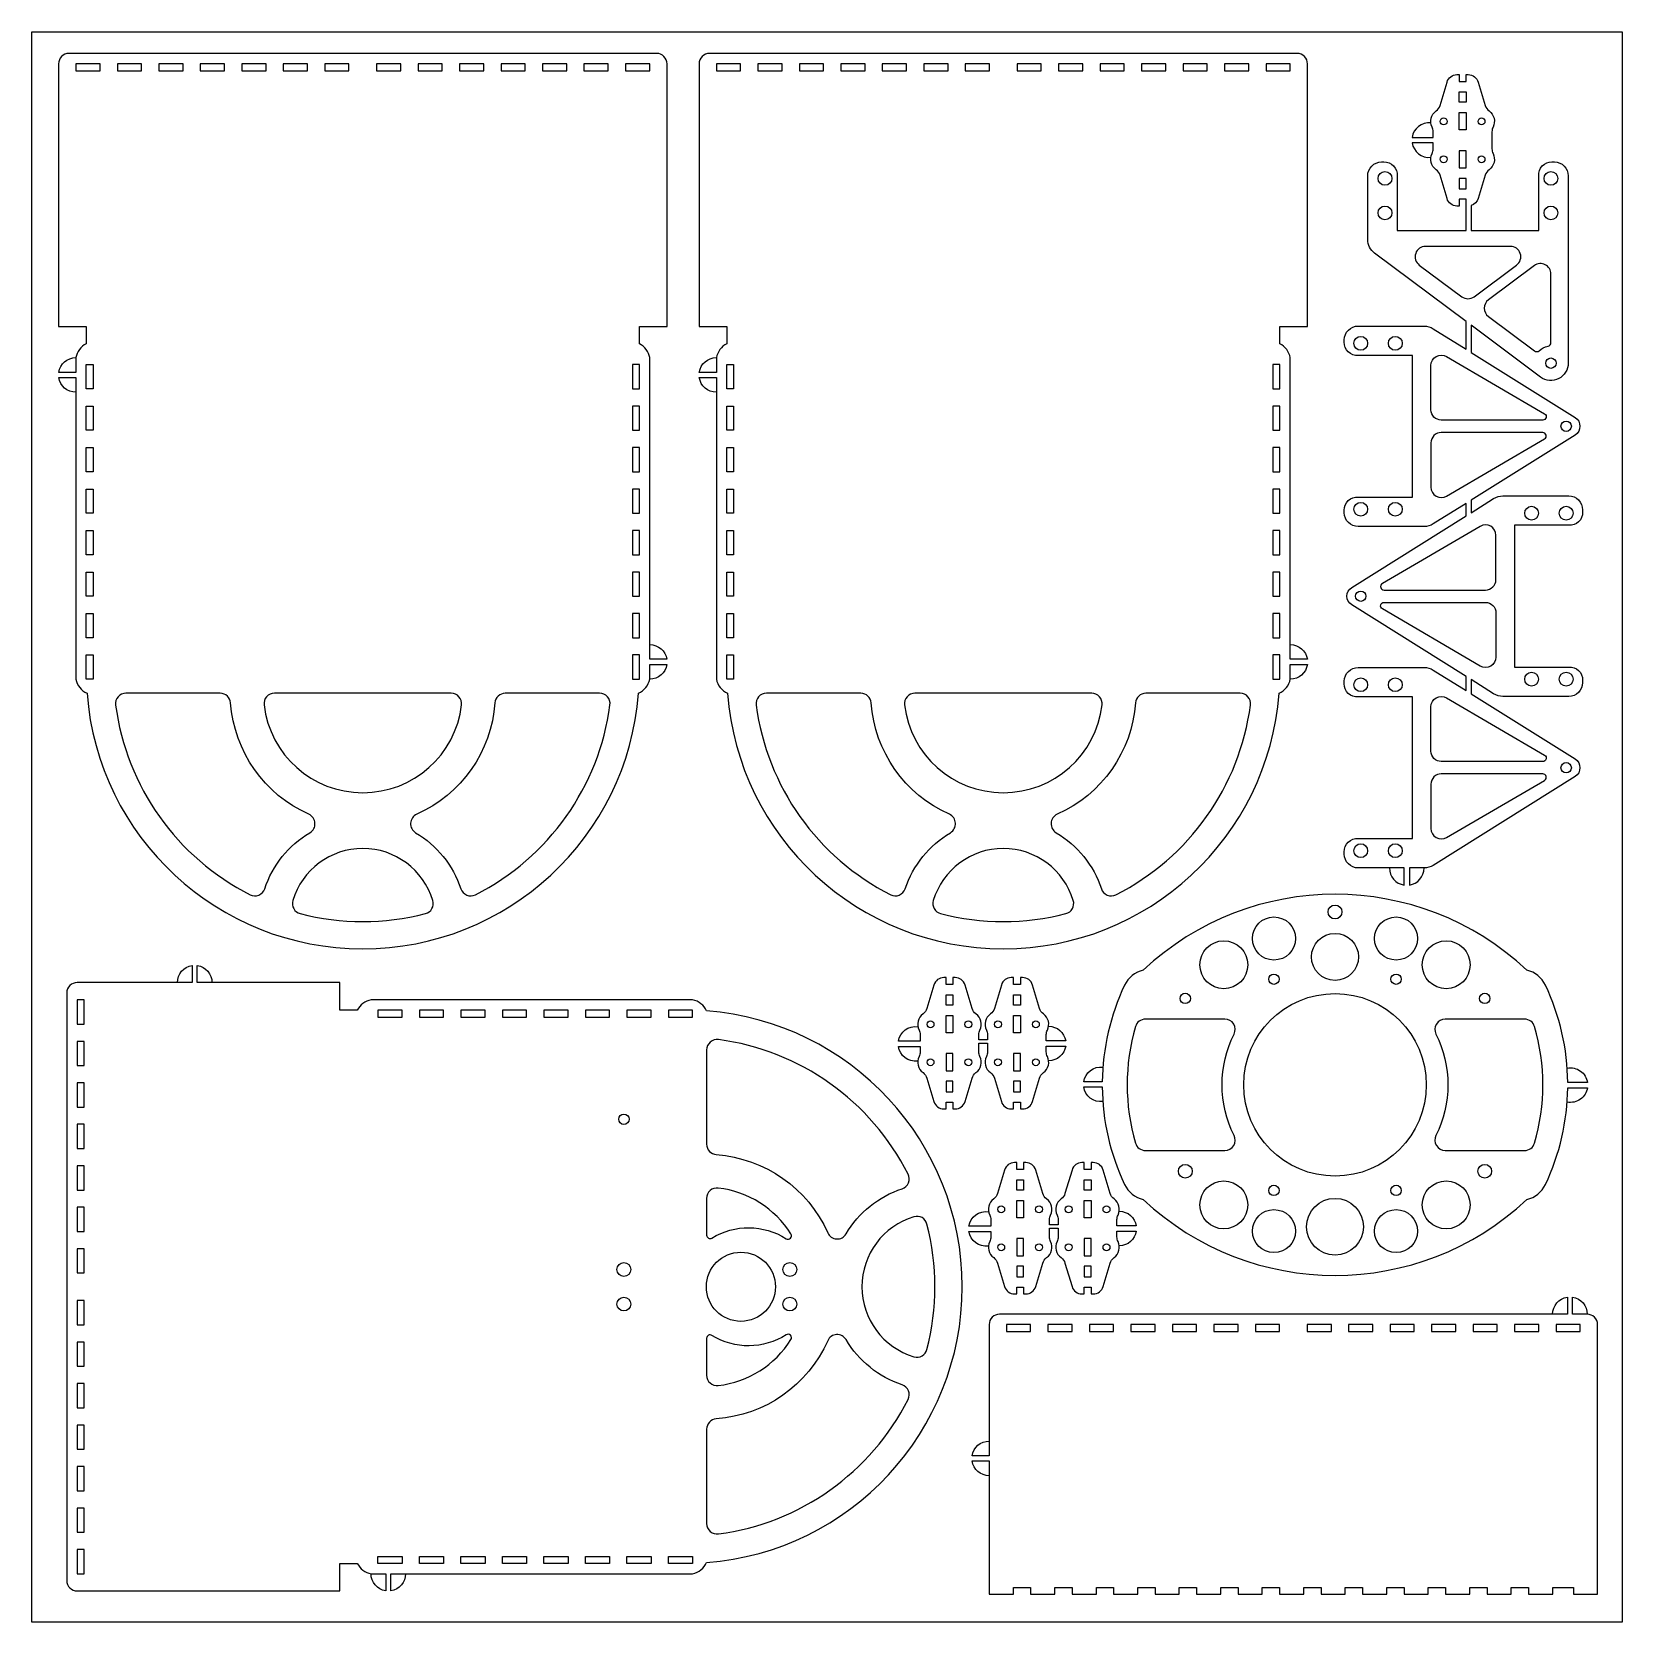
# Model space of a CAD drawing. Header units: millimetres. Extents: x 444 to 3060, y 398 to 1377.
# Drawn here: x 2600.2 to 3060.2, y 916.6 to 1376.6 of the extents above; entities that cross this region are included whole.
import ezdxf

# ---------------------------------------------------------------- set-up
doc = ezdxf.new("R2010")
doc.units = ezdxf.units.MM
for name, color, linetype in [('base_line', 7, 'Continuous'), ('region', 8, 'Continuous'), ('tooth_original', 40, 'Continuous')]:
    doc.layers.add(name, color=color, linetype=linetype)

msp = doc.modelspace()

# ---------------------------------------------------------------- linework, layer by layer
for points in [[(2778.97, 1199.39, -0.37077), (2783.91, 1195.14), (2778.97, 1195.14), (2778.97, 1282.39, 0.230605), (2775.97, 1286.39), (2775.97, 1291.39), (2783.96, 1291.39), (2783.96, 1365.39), (2783.96, 1367.39, 0.414214), (2780.96, 1370.39), (2610.98, 1370.39, 0.414214), (2607.98, 1367.39), (2607.98, 1365.39), (2607.98, 1291.39), (2615.97, 1291.39), (2615.97, 1286.39, 0.230605), (2612.97, 1282.39), (2612.97, 1278.14), (2608.02, 1278.14, -0.37077), (2612.97, 1282.39)], [(2964.23, 1199.39, -0.37077), (2969.18, 1195.14), (2964.23, 1195.14), (2964.23, 1282.39, 0.230605), (2961.23, 1286.39), (2961.23, 1291.39), (2969.22, 1291.39), (2969.22, 1365.39), (2969.22, 1367.39, 0.414214), (2966.22, 1370.39), (2796.24, 1370.39, 0.414214), (2793.24, 1367.39), (2793.24, 1365.39), (2793.24, 1291.39), (2801.23, 1291.39), (2801.23, 1286.39, 0.230605), (2798.23, 1282.39), (2798.23, 1278.14), (2793.29, 1278.14, -0.37077), (2798.23, 1282.39)], [(3004.91, 1350.28, 0.399452), (2999.47, 1346.05), (3005.58, 1346.05), (3005.58, 1347.75, 0.115598), (3005.27, 1349.08, -0.366953), (3006.42, 1353.75, 0.165468), (3007.54, 1355.32), (3009.57, 1362.1, -0.332655), (3012.45, 1364.25), (3013.07, 1364.25), (3013.07, 1362.25), (3015.07, 1362.25), (3015.07, 1364.25), (3015.7, 1364.25, -0.332655), (3018.58, 1362.1), (3020.61, 1355.32, 0.165468), (3021.73, 1353.75, -0.366953), (3022.88, 1349.08, 0.115598), (3022.57, 1347.75), (3022.57, 1345.25), (3022.57, 1342.75, 0.115598), (3022.88, 1341.42, -0.366953), (3021.73, 1336.76, 0.165468), (3020.61, 1335.18), (3018.58, 1328.41, -0.25735), (3016.52, 1326.37), (3016.52, 1319.17), (3036.13, 1319.17), (3036.13, 1334.99, -0.450911), (3039.93, 1338.99), (3040.63, 1338.99, -0.414214), (3044.63, 1334.99), (3044.63, 1280.79, -0.617075), (3036.64, 1276.78), (3016.52, 1291.78), (3016.52, 1283.92), (3046.62, 1265.07, -0.553759), (3046.62, 1259.99), (3016.52, 1241.14), (3016.52, 1237.54), (3023.06, 1241.63, -0.140755), (3025.72, 1242.39), (3044.78, 1242.39, -0.414214), (3048.78, 1238.39), (3048.78, 1237.69, -0.450911), (3044.78, 1233.89), (3029.08, 1233.89), (3029.08, 1192.89), (3044.78, 1192.89, -0.450911), (3048.78, 1189.09), (3048.78, 1188.39, -0.414214), (3044.78, 1184.39), (3025.72, 1184.39, -0.140755), (3023.06, 1185.16), (3016.52, 1189.25), (3016.52, 1185.17), (3046.62, 1166.33, -0.553759), (3046.62, 1161.24), (3005.58, 1135.54, -0.140755), (3002.92, 1134.78), (2998.67, 1134.78), (2998.67, 1129.84, 0.37077), (3002.92, 1134.78)], [(2992.92, 1134.78, 0.37077), (2997.17, 1129.84), (2997.17, 1134.78), (2983.86, 1134.78, -0.414214), (2979.86, 1138.78), (2979.86, 1139.48, -0.450911), (2983.86, 1143.28), (2999.56, 1143.28), (2999.56, 1184.28), (2983.86, 1184.28, -0.450911), (2979.86, 1188.08), (2979.86, 1188.78, -0.414214), (2983.86, 1192.78), (3002.92, 1192.78, -0.140755), (3005.58, 1192.02), (3015.07, 1186.08), (3015.07, 1190.16), (2982.02, 1210.85, -0.553759), (2982.02, 1215.94), (3015.07, 1236.63), (3015.07, 1240.24), (3005.58, 1234.29, -0.140755), (3002.92, 1233.53), (2983.86, 1233.53, -0.414214), (2979.86, 1237.53), (2979.86, 1238.23, -0.450911), (2983.86, 1242.03), (2999.56, 1242.03), (2999.56, 1283.03), (2983.86, 1283.03, -0.450911), (2979.86, 1286.83), (2979.86, 1287.53, -0.414214), (2983.86, 1291.53), (3002.92, 1291.53, -0.140755), (3005.58, 1290.77), (3015.07, 1284.82), (3015.07, 1292.86), (2988.64, 1312.57, -0.236801), (2986.63, 1316.58), (2986.63, 1334.99, -0.414214), (2990.63, 1338.99), (2991.33, 1338.99, -0.450911), (2995.13, 1334.99), (2995.13, 1319.17), (3015.07, 1319.17), (3015.07, 1326.25), (3015.07, 1328.25), (3013.07, 1328.25), (3013.07, 1326.25), (3012.45, 1326.25, -0.332655), (3009.57, 1328.41), (3007.54, 1335.18, 0.165468), (3006.42, 1336.76, -0.366953), (3005.27, 1341.42, 0.115598), (3005.58, 1342.75), (3005.58, 1344.55), (2999.47, 1344.55, 0.400299), (3004.92, 1340.33)], [(2612.97, 1272.39, -0.37077), (2608.02, 1276.64), (2612.97, 1276.64), (2612.97, 1189.39, 0.244474), (2616.2, 1185.31, 0.92666), (2775.73, 1185.31, 0.244474), (2778.97, 1189.39), (2778.97, 1193.64), (2783.91, 1193.64, -0.37077), (2778.97, 1189.39)], [(2798.23, 1272.39, -0.37077), (2793.29, 1276.64), (2798.23, 1276.64), (2798.23, 1189.39, 0.244474), (2801.46, 1185.31, 0.92666), (2961, 1185.31, 0.244474), (2964.23, 1189.39), (2964.23, 1193.64), (2969.18, 1193.64, -0.37077), (2964.23, 1189.39)], [(3044.33, 1076.88, -0.424841), (3050.21, 1072.72), (3044.5, 1072.72, 0.1085), (3038.04, 1100.86, 0.227417), (3032.66, 1105.22, 0.395743), (2921.69, 1105.22, 0.227417), (2916.31, 1100.86, 0.107661), (2909.85, 1072.94), (2904.49, 1072.94, -0.40079), (2910.04, 1077.19)], [(2642.35, 1101.64, -0.37077), (2646.6, 1106.59), (2646.6, 1101.64), (2615.35, 1101.64), (2613.35, 1101.64, 0.414214), (2610.35, 1098.64), (2610.35, 928.66, 0.414214), (2613.35, 925.66), (2615.35, 925.66), (2689.35, 925.66), (2689.35, 933.65), (2694.35, 933.65, 0.230605), (2698.35, 930.65), (2702.6, 930.65), (2702.6, 925.71, -0.37077), (2698.35, 930.65)], [(2708.35, 930.65, -0.37077), (2704.1, 925.71), (2704.1, 930.65), (2791.35, 930.65, 0.244474), (2795.43, 933.89, 0.92666), (2795.43, 1093.42, 0.244474), (2791.35, 1096.65), (2698.35, 1096.65, 0.230605), (2694.35, 1093.65), (2689.35, 1093.65), (2689.35, 1101.64), (2648.1, 1101.64), (2648.1, 1106.59, -0.37077), (2652.35, 1101.64)], [(2894.32, 1089.01, -0.369695), (2899.27, 1084.76), (2893.67, 1084.76), (2893.67, 1086.58, -0.115598), (2893.98, 1087.91, 0.366953), (2892.82, 1092.58, -0.165468), (2891.7, 1094.15), (2889.68, 1100.93, 0.332655), (2886.8, 1103.08), (2886.17, 1103.08), (2886.17, 1101.08), (2884.17, 1101.08), (2884.17, 1103.08), (2883.54, 1103.08, 0.332655), (2880.67, 1100.93), (2878.64, 1094.15, -0.165468), (2877.52, 1092.58, 0.366953), (2876.36, 1087.91, -0.115598), (2876.68, 1086.58), (2876.68, 1085.08), (2874.16, 1085.08), (2874.16, 1086.58, -0.115598), (2874.47, 1087.91, 0.366953), (2873.32, 1092.58, -0.165468), (2872.2, 1094.15), (2870.17, 1100.93, 0.332655), (2867.29, 1103.08), (2866.66, 1103.08), (2866.66, 1101.08), (2864.66, 1101.08), (2864.66, 1103.08), (2864.04, 1103.08, 0.332655), (2861.16, 1100.93), (2859.13, 1094.15, -0.165468), (2858.01, 1092.58, 0.366953), (2856.86, 1087.91, -0.115598), (2857.17, 1086.58), (2857.17, 1084.66), (2850.87, 1084.66, -0.412968), (2856.54, 1088.86)], [(2856.48, 1078.91, -0.403521), (2850.87, 1083.16), (2857.17, 1083.16), (2857.17, 1081.58, -0.115598), (2856.86, 1080.25, 0.366953), (2858.01, 1075.59, -0.165468), (2859.13, 1074.01), (2861.16, 1067.23, 0.332655), (2864.04, 1065.08), (2864.66, 1065.08), (2864.66, 1067.08), (2866.66, 1067.08), (2866.66, 1065.08), (2867.29, 1065.08, 0.332655), (2870.17, 1067.23), (2872.2, 1074.01, -0.165468), (2873.32, 1075.59, 0.366953), (2874.47, 1080.25, -0.115598), (2874.16, 1081.58), (2874.16, 1084.08), (2876.68, 1084.08), (2876.68, 1081.58, -0.115598), (2876.36, 1080.25, 0.366953), (2877.52, 1075.59, -0.165468), (2878.64, 1074.01), (2880.67, 1067.23, 0.332655), (2883.54, 1065.08), (2884.17, 1065.08), (2884.17, 1067.08), (2886.17, 1067.08), (2886.17, 1065.08), (2886.8, 1065.08, 0.332655), (2889.68, 1067.23), (2891.7, 1074.01, -0.165468), (2892.82, 1075.59, 0.366953), (2893.98, 1080.25, -0.115598), (2893.67, 1081.58), (2893.67, 1083.26), (2899.27, 1083.26, -0.373949), (2894.34, 1079.04)], [(2910.02, 1067.22, -0.404659), (2904.49, 1071.44), (2909.85, 1071.44, 0.108602), (2916.31, 1043.26, 0.227417), (2921.69, 1038.9, 0.395743), (3032.66, 1038.9, 0.227417), (3038.04, 1043.26, 0.107763), (3044.5, 1071.22), (3050.21, 1071.22, -0.425692), (3044.32, 1067.06)], [(2914.76, 1035.5, -0.369695), (2919.7, 1031.25), (2914.1, 1031.25), (2914.1, 1033.07, -0.115598), (2914.41, 1034.4, 0.366953), (2913.26, 1039.06, -0.165468), (2912.14, 1040.64), (2910.11, 1047.42, 0.332655), (2907.23, 1049.57), (2906.6, 1049.57), (2906.6, 1047.57), (2904.6, 1047.57), (2904.6, 1049.57), (2903.98, 1049.57, 0.332655), (2901.1, 1047.42), (2899.07, 1040.64, -0.165468), (2897.95, 1039.06, 0.366953), (2896.8, 1034.4, -0.115598), (2897.11, 1033.07), (2897.11, 1031.57), (2894.59, 1031.57), (2894.59, 1033.07, -0.115598), (2894.91, 1034.4, 0.366953), (2893.75, 1039.06, -0.165468), (2892.63, 1040.64), (2890.6, 1047.42, 0.332655), (2887.72, 1049.57), (2887.1, 1049.57), (2887.1, 1047.57), (2885.1, 1047.57), (2885.1, 1049.57), (2884.47, 1049.57, 0.332655), (2881.59, 1047.42), (2879.57, 1040.64, -0.165468), (2878.45, 1039.06, 0.366953), (2877.29, 1034.4, -0.115598), (2877.6, 1033.07), (2877.6, 1031.15), (2871.3, 1031.15, -0.412968), (2876.97, 1035.34)], [(2876.92, 1025.4, -0.403521), (2871.3, 1029.65), (2877.6, 1029.65), (2877.6, 1028.07, -0.115598), (2877.29, 1026.74, 0.366953), (2878.45, 1022.08, -0.165468), (2879.57, 1020.5), (2881.59, 1013.72, 0.332655), (2884.47, 1011.57), (2885.1, 1011.57), (2885.1, 1013.57), (2887.1, 1013.57), (2887.1, 1011.57), (2887.72, 1011.57, 0.332655), (2890.6, 1013.72), (2892.63, 1020.5, -0.165468), (2893.75, 1022.08, 0.366953), (2894.91, 1026.74, -0.115598), (2894.59, 1028.07), (2894.59, 1030.57), (2897.11, 1030.57), (2897.11, 1028.07, -0.115598), (2896.8, 1026.74, 0.366953), (2897.95, 1022.08, -0.165468), (2899.07, 1020.5), (2901.1, 1013.72, 0.332655), (2903.98, 1011.57), (2904.6, 1011.57), (2904.6, 1013.57), (2906.6, 1013.57), (2906.6, 1011.57), (2907.23, 1011.57, 0.332655), (2910.11, 1013.72), (2912.14, 1020.5, -0.165468), (2913.26, 1022.08, 0.366953), (2914.41, 1026.74, -0.115598), (2914.1, 1028.07), (2914.1, 1029.75), (2919.7, 1029.75, -0.373949), (2914.77, 1025.53)], [(3040.12, 1005.71, -0.37077), (3044.37, 1010.65), (3044.37, 1005.71), (2880.14, 1005.71, 0.414214), (2877.14, 1002.71), (2877.14, 1000.71), (2877.14, 964.76), (2872.19, 964.76, -0.37077), (2877.14, 969.01)], [(2877.14, 959.01, -0.37077), (2872.19, 963.26), (2877.14, 963.26), (2877.14, 926.71), (2877.14, 924.71), (2884.14, 924.71), (2884.14, 926.71), (2889.14, 926.71), (2889.14, 924.71), (2896.14, 924.71), (2896.14, 926.71), (2901.14, 926.71), (2901.14, 924.71), (2908.14, 924.71), (2908.14, 926.71), (2913.14, 926.71), (2913.14, 924.71), (2920.14, 924.71), (2920.14, 926.71), (2925.14, 926.71), (2925.14, 924.71), (2932.14, 924.71), (2932.14, 926.71), (2937.14, 926.71), (2937.14, 924.71), (2944.14, 924.71), (2944.14, 926.71), (2949.14, 926.71), (2949.14, 924.71), (2956.14, 924.71), (2956.14, 926.71), (2961.14, 926.71), (2961.14, 924.71), (2968.14, 924.71), (2968.14, 926.71), (2973.14, 926.71), (2973.14, 924.71), (2980.14, 924.71), (2980.14, 926.71), (2985.14, 926.71), (2985.14, 924.71), (2992.14, 924.71), (2992.14, 926.71), (2997.14, 926.71), (2997.14, 924.71), (3004.14, 924.71), (3004.14, 926.71), (3009.14, 926.71), (3009.14, 924.71), (3016.14, 924.71), (3016.14, 926.71), (3021.14, 926.71), (3021.14, 924.71), (3028.14, 924.71), (3028.14, 926.71), (3033.14, 926.71), (3033.14, 924.71), (3040.14, 924.71), (3040.14, 926.71), (3046.12, 926.71), (3046.12, 924.71), (3053.12, 924.71), (3053.12, 926.71), (3053.12, 1000.71), (3053.12, 1002.71, 0.414214), (3050.12, 1005.71), (3045.87, 1005.71), (3045.87, 1010.65, -0.37077), (3050.12, 1005.71)]]:
    msp.add_lwpolyline(points, format="xyb")
at = {"layer": 'base_line'}
for points in [[(3013.07, 1359.25), (3015.07, 1359.25), (3015.07, 1356.25), (3013.07, 1356.25)], [(3013.07, 1353.25), (3015.07, 1353.25), (3015.07, 1348.25), (3013.07, 1348.25)], [(3013.07, 1337.25), (3015.07, 1337.25), (3015.07, 1342.25), (3013.07, 1342.25)], [(3013.07, 1331.25), (3015.07, 1331.25), (3015.07, 1334.25), (3013.07, 1334.25)], [(2864.66, 1098.08), (2866.66, 1098.08), (2866.66, 1095.08), (2864.66, 1095.08)], [(2884.17, 1098.08), (2886.17, 1098.08), (2886.17, 1095.08), (2884.17, 1095.08)], [(2864.66, 1092.08), (2866.66, 1092.08), (2866.66, 1087.08), (2864.66, 1087.08)], [(2884.17, 1092.08), (2886.17, 1092.08), (2886.17, 1087.08), (2884.17, 1087.08)], [(2864.66, 1076.08), (2866.66, 1076.08), (2866.66, 1081.08), (2864.66, 1081.08)], [(2884.17, 1076.08), (2886.17, 1076.08), (2886.17, 1081.08), (2884.17, 1081.08)], [(2864.66, 1070.08), (2866.66, 1070.08), (2866.66, 1073.08), (2864.66, 1073.08)], [(2884.17, 1070.08), (2886.17, 1070.08), (2886.17, 1073.08), (2884.17, 1073.08)], [(2885.1, 1044.57), (2887.1, 1044.57), (2887.1, 1041.57), (2885.1, 1041.57)], [(2904.6, 1044.57), (2906.6, 1044.57), (2906.6, 1041.57), (2904.6, 1041.57)], [(2885.1, 1038.57), (2887.1, 1038.57), (2887.1, 1033.57), (2885.1, 1033.57)], [(2904.6, 1038.57), (2906.6, 1038.57), (2906.6, 1033.57), (2904.6, 1033.57)], [(2885.1, 1022.57), (2887.1, 1022.57), (2887.1, 1027.57), (2885.1, 1027.57)], [(2904.6, 1022.57), (2906.6, 1022.57), (2906.6, 1027.57), (2904.6, 1027.57)], [(2885.1, 1016.57), (2887.1, 1016.57), (2887.1, 1019.57), (2885.1, 1019.57)], [(2904.6, 1016.57), (2906.6, 1016.57), (2906.6, 1019.57), (2904.6, 1019.57)]]:
    msp.add_lwpolyline(points, close=True, dxfattribs=at)
for points in [[(3027.91, 1314.58), (3003.35, 1314.58, 0.721815), (3001.56, 1309.17), (3013.84, 1300.02, 0.331791), (3017.42, 1300.02), (3029.7, 1309.17, 0.721815)], [(3034.89, 1284.32, 0.365977), (3036.18, 1284.4, -0.149902), (3038.8, 1285.72, 0.365977), (3039.63, 1286.7), (3039.63, 1306.6, 0.617075), (3034.84, 1309), (3021.54, 1299.09, 0.501737), (3021.54, 1294.28)], [(3004.92, 1280.14, -0.578976), (3009.44, 1282.73), (3037.78, 1266.18, -0.765393), (3037.27, 1264.32), (3007.92, 1264.32, -0.414214), (3004.92, 1267.32)], [(3009.44, 1242.33), (3037.78, 1258.88, 0.765393), (3037.27, 1260.74), (3007.92, 1260.74, 0.414214), (3004.92, 1257.74), (3004.92, 1244.92, 0.578976)], [(3019.2, 1233.59), (2990.86, 1217.04, 0.765393), (2991.37, 1215.18), (3020.72, 1215.18, 0.414214), (3023.72, 1218.18), (3023.72, 1231, 0.578976)], [(3023.72, 1195.79, -0.578976), (3019.2, 1193.2), (2990.86, 1209.74, -0.765393), (2991.37, 1211.61), (3020.72, 1211.61, -0.414214), (3023.72, 1208.61)], [(2624.47, 1181.92, 0.24749), (2663.4, 1127.05, 0.457504), (2667.6, 1128.77, -0.179751), (2680.68, 1144.99, 0.608302), (2680.37, 1150.31, -0.276458), (2657.75, 1182.53, 0.393086), (2654.76, 1185.31), (2627.45, 1185.31, 0.453359)], [(2667.41, 1181.96, 0.889576), (2724.53, 1181.96, 0.448836), (2721.55, 1185.31), (2670.39, 1185.31, 0.448836)], [(2767.46, 1181.92, 0.453359), (2764.48, 1185.31), (2737.18, 1185.31, 0.393086), (2734.18, 1182.53, -0.276458), (2711.56, 1150.31, 0.608302), (2711.25, 1144.99, -0.179751), (2724.33, 1128.77, 0.457504), (2728.53, 1127.05, 0.24749)], [(2809.74, 1181.92, 0.24749), (2848.66, 1127.05, 0.457504), (2852.86, 1128.77, -0.179751), (2865.95, 1144.99, 0.608302), (2865.63, 1150.31, -0.276458), (2843.01, 1182.53, 0.393086), (2840.02, 1185.31), (2812.72, 1185.31, 0.453359)], [(2852.67, 1181.96, 0.889576), (2909.79, 1181.96, 0.448836), (2906.81, 1185.31), (2855.65, 1185.31, 0.448836)], [(2952.72, 1181.92, 0.453359), (2949.75, 1185.31), (2922.44, 1185.31, 0.393086), (2919.45, 1182.53, -0.276458), (2896.83, 1150.31, 0.608302), (2896.52, 1144.99, -0.179751), (2909.6, 1128.77, 0.457504), (2913.8, 1127.05, 0.24749)], [(3004.92, 1181.39, -0.578976), (3009.44, 1183.98), (3037.78, 1167.43, -0.765393), (3037.27, 1165.57), (3007.92, 1165.57, -0.414214), (3004.92, 1168.57)], [(3009.44, 1143.59), (3037.78, 1160.13, 0.765393), (3037.27, 1162), (3007.92, 1162, 0.414214), (3004.92, 1159), (3004.92, 1146.18, 0.578976)], [(2675.72, 1125.36, 0.425335), (2677.84, 1121.59, 0.127698), (2714.09, 1121.59, 0.425335), (2716.21, 1125.36, 0.743731)], [(2860.99, 1125.36, 0.425335), (2863.11, 1121.59, 0.127698), (2899.36, 1121.59, 0.425335), (2901.47, 1125.36, 0.743731)], [(2947.99, 1057.41, -0.236938), (2947.99, 1086.72, 0.558076), (2945.31, 1091.06), (2922.34, 1091.06, 0.333302), (2919.46, 1088.9, 0.142915), (2919.46, 1055.22, 0.333302), (2922.34, 1053.06), (2945.31, 1053.06, 0.558076)], [(3006.36, 1086.72, -0.236938), (3006.36, 1057.41, 0.558076), (3009.04, 1053.06), (3032.01, 1053.06, 0.333302), (3034.89, 1055.22, 0.142915), (3034.89, 1088.9, 0.333302), (3032.01, 1091.06), (3009.04, 1091.06, 0.558076)], [(2798.83, 1085.15, 0.453359), (2795.43, 1082.17), (2795.43, 1054.86, 0.393086), (2798.22, 1051.87, -0.276458), (2830.43, 1029.25, 0.608302), (2835.75, 1028.94, -0.179751), (2851.97, 1042.02, 0.457504), (2853.7, 1046.22, 0.24749)], [(2819.8, 1028.93, 0.227321), (2798.78, 1042.21, 0.448836), (2795.43, 1039.23), (2795.43, 1028.57, 0.587676), (2796.96, 1027.72, -0.288714), (2818.41, 1027.55, 0.800673)], [(2855.39, 993.41, 0.425335), (2859.15, 995.53, 0.127698), (2859.15, 1031.78, 0.425335), (2855.39, 1033.9, 0.743731)], [(2819.8, 998.38, 0.800673), (2818.41, 999.75, -0.288714), (2796.96, 999.59, 0.587676), (2795.43, 998.74), (2795.43, 988.07, 0.448836), (2798.78, 985.09, 0.227321)], [(2835.75, 998.37, 0.608302), (2830.43, 998.06, -0.276458), (2798.22, 975.44, 0.393086), (2795.43, 972.44), (2795.43, 945.14, 0.453359), (2798.83, 942.16, 0.24749), (2853.7, 981.09, 0.457504), (2851.97, 985.29, -0.179751)]]:
    msp.add_lwpolyline(points, format="xyb", close=True, dxfattribs=at)
for centre, radius in [((3008.59, 1350.73), 1), ((3019.55, 1350.73), 1), ((3008.59, 1339.77), 1), ((3019.55, 1339.77), 1), ((2991.63, 1334.24), 2), ((3039.63, 1334.24), 2), ((2991.63, 1324.24), 2), ((3039.63, 1324.24), 2), ((2984.61, 1286.53), 2), ((2994.61, 1286.53), 2), ((3039.63, 1280.79), 1.5), ((3044.03, 1262.53), 1.5), ((2984.61, 1238.53), 2), ((2994.61, 1238.53), 2), ((3034.03, 1237.39), 2), ((3044.03, 1237.39), 2), ((2984.61, 1213.39), 1.5), ((2984.61, 1187.78), 2), ((2994.61, 1187.78), 2), ((3034.03, 1189.39), 2), ((3044.03, 1189.39), 2), ((3044.03, 1163.78), 1.5), ((2984.61, 1139.78), 2), ((2994.61, 1139.78), 2), ((2977.17, 1122.06), 2), ((2959.52, 1114.38), 6.23), ((2994.83, 1114.38), 6.23), ((2945.01, 1106.79), 6.93), ((2977.17, 1109.06), 6.8), ((3009.33, 1106.79), 6.93), ((2959.52, 1102.61), 1.5), ((2994.83, 1102.61), 1.5), ((2933.87, 1097.06), 1.5), ((2977.17, 1072.06), 26.4), ((3020.48, 1097.06), 1.5), ((2860.18, 1089.56), 1), ((2871.14, 1089.56), 1), ((2879.69, 1089.56), 1), ((2890.65, 1089.56), 1), ((2860.18, 1078.6), 1), ((2871.14, 1078.6), 1), ((2879.69, 1078.6), 1), ((2890.65, 1078.6), 1), ((2771.49, 1062.11), 1.5), ((2933.87, 1047.06), 2), ((3020.48, 1047.06), 2), ((2945.01, 1037.34), 6.93), ((3009.33, 1037.34), 6.93), ((2959.52, 1041.52), 1.5), ((2994.83, 1041.52), 1.5), ((2880.62, 1036.05), 1), ((2891.58, 1036.05), 1), ((2900.12, 1036.05), 1), ((2911.08, 1036.05), 1), ((2959.52, 1029.75), 6.23), ((2977.17, 1031.01), 8.21), ((2994.83, 1029.75), 6.23), ((2880.62, 1025.09), 1), ((2891.58, 1025.09), 1), ((2900.12, 1025.09), 1), ((2911.08, 1025.09), 1), ((2805.34, 1013.65), 10), ((2771.49, 1018.65), 2), ((2819.49, 1018.65), 2), ((2771.49, 1008.65), 2), ((2819.49, 1008.65), 2)]:
    msp.add_circle(centre, radius, dxfattribs=at)
at = {"layer": 'region'}
msp.add_lwpolyline([(2600.24, 1376.63), (3060.24, 1376.63), (3060.24, 916.63), (2600.24, 916.63)], close=True, dxfattribs=at)
at = {"layer": 'tooth_original'}
for points in [[(2612.98, 1367.39), (2612.98, 1365.39), (2619.98, 1365.39), (2619.98, 1367.39)], [(2624.98, 1367.39), (2624.98, 1365.39), (2631.98, 1365.39), (2631.98, 1367.39)], [(2636.98, 1367.39), (2636.98, 1365.39), (2643.98, 1365.39), (2643.98, 1367.39)], [(2648.98, 1365.39), (2655.98, 1365.39), (2655.98, 1367.39), (2648.98, 1367.39)], [(2660.98, 1367.39), (2660.98, 1365.39), (2667.98, 1365.39), (2667.98, 1367.39)], [(2672.98, 1367.39), (2672.98, 1365.39), (2679.98, 1365.39), (2679.98, 1367.39)], [(2684.98, 1365.39), (2691.98, 1365.39), (2691.98, 1367.39), (2684.98, 1367.39)], [(2699.95, 1365.39), (2706.95, 1365.39), (2706.95, 1367.39), (2699.95, 1367.39)], [(2711.95, 1365.39), (2718.95, 1365.39), (2718.95, 1367.39), (2711.95, 1367.39)], [(2723.95, 1367.39), (2723.95, 1365.39), (2730.95, 1365.39), (2730.95, 1367.39)], [(2735.95, 1367.39), (2735.95, 1365.39), (2742.95, 1365.39), (2742.95, 1367.39)], [(2747.95, 1367.39), (2747.95, 1365.39), (2754.95, 1365.39), (2754.95, 1367.39)], [(2759.95, 1367.39), (2759.95, 1365.39), (2766.95, 1365.39), (2766.95, 1367.39)], [(2771.95, 1367.39), (2771.95, 1365.39), (2778.95, 1365.39), (2778.95, 1367.39)], [(2798.24, 1367.39), (2798.24, 1365.39), (2805.24, 1365.39), (2805.24, 1367.39)], [(2810.24, 1367.39), (2810.24, 1365.39), (2817.24, 1365.39), (2817.24, 1367.39)], [(2822.24, 1367.39), (2822.24, 1365.39), (2829.24, 1365.39), (2829.24, 1367.39)], [(2834.24, 1365.39), (2841.24, 1365.39), (2841.24, 1367.39), (2834.24, 1367.39)], [(2846.24, 1367.39), (2846.24, 1365.39), (2853.24, 1365.39), (2853.24, 1367.39)], [(2858.24, 1367.39), (2858.24, 1365.39), (2865.24, 1365.39), (2865.24, 1367.39)], [(2870.24, 1365.39), (2877.24, 1365.39), (2877.24, 1367.39), (2870.24, 1367.39)], [(2885.22, 1365.39), (2892.22, 1365.39), (2892.22, 1367.39), (2885.22, 1367.39)], [(2897.22, 1365.39), (2904.22, 1365.39), (2904.22, 1367.39), (2897.22, 1367.39)], [(2909.22, 1367.39), (2909.22, 1365.39), (2916.22, 1365.39), (2916.22, 1367.39)], [(2921.22, 1367.39), (2921.22, 1365.39), (2928.22, 1365.39), (2928.22, 1367.39)], [(2933.22, 1367.39), (2933.22, 1365.39), (2940.22, 1365.39), (2940.22, 1367.39)], [(2945.22, 1367.39), (2945.22, 1365.39), (2952.22, 1365.39), (2952.22, 1367.39)], [(2957.22, 1367.39), (2957.22, 1365.39), (2964.22, 1365.39), (2964.22, 1367.39)], [(2615.97, 1280.39), (2617.97, 1280.39), (2617.97, 1273.39), (2615.97, 1273.39)], [(2775.97, 1280.39), (2773.97, 1280.39), (2773.97, 1273.39), (2775.97, 1273.39)], [(2801.23, 1280.39), (2803.23, 1280.39), (2803.23, 1273.39), (2801.23, 1273.39)], [(2961.23, 1280.39), (2959.23, 1280.39), (2959.23, 1273.39), (2961.23, 1273.39)], [(2615.97, 1268.39), (2617.97, 1268.39), (2617.97, 1261.39), (2615.97, 1261.39)], [(2775.97, 1268.39), (2773.97, 1268.39), (2773.97, 1261.39), (2775.97, 1261.39)], [(2801.23, 1268.39), (2803.23, 1268.39), (2803.23, 1261.39), (2801.23, 1261.39)], [(2961.23, 1268.39), (2959.23, 1268.39), (2959.23, 1261.39), (2961.23, 1261.39)], [(2615.97, 1256.39), (2617.97, 1256.39), (2617.97, 1249.39), (2615.97, 1249.39)], [(2775.97, 1256.39), (2773.97, 1256.39), (2773.97, 1249.39), (2775.97, 1249.39)], [(2801.23, 1256.39), (2803.23, 1256.39), (2803.23, 1249.39), (2801.23, 1249.39)], [(2961.23, 1256.39), (2959.23, 1256.39), (2959.23, 1249.39), (2961.23, 1249.39)], [(2615.97, 1244.39), (2617.97, 1244.39), (2617.97, 1237.39), (2615.97, 1237.39)], [(2775.97, 1244.39), (2773.97, 1244.39), (2773.97, 1237.39), (2775.97, 1237.39)], [(2801.23, 1244.39), (2803.23, 1244.39), (2803.23, 1237.39), (2801.23, 1237.39)], [(2961.23, 1244.39), (2959.23, 1244.39), (2959.23, 1237.39), (2961.23, 1237.39)], [(2615.97, 1232.39), (2617.97, 1232.39), (2617.97, 1225.39), (2615.97, 1225.39)], [(2775.97, 1232.39), (2773.97, 1232.39), (2773.97, 1225.39), (2775.97, 1225.39)], [(2801.23, 1232.39), (2803.23, 1232.39), (2803.23, 1225.39), (2801.23, 1225.39)], [(2961.23, 1232.39), (2959.23, 1232.39), (2959.23, 1225.39), (2961.23, 1225.39)], [(2615.97, 1220.39), (2617.97, 1220.39), (2617.97, 1213.39), (2615.97, 1213.39)], [(2775.97, 1220.39), (2773.97, 1220.39), (2773.97, 1213.39), (2775.97, 1213.39)], [(2801.23, 1220.39), (2803.23, 1220.39), (2803.23, 1213.39), (2801.23, 1213.39)], [(2961.23, 1220.39), (2959.23, 1220.39), (2959.23, 1213.39), (2961.23, 1213.39)], [(2615.97, 1208.39), (2617.97, 1208.39), (2617.97, 1201.39), (2615.97, 1201.39)], [(2775.97, 1208.39), (2773.97, 1208.39), (2773.97, 1201.39), (2775.97, 1201.39)], [(2801.23, 1208.39), (2803.23, 1208.39), (2803.23, 1201.39), (2801.23, 1201.39)], [(2961.23, 1208.39), (2959.23, 1208.39), (2959.23, 1201.39), (2961.23, 1201.39)], [(2615.97, 1196.39), (2617.97, 1196.39), (2617.97, 1189.39), (2615.97, 1189.39)], [(2775.97, 1196.39), (2773.97, 1196.39), (2773.97, 1189.39), (2775.97, 1189.39)], [(2801.23, 1196.39), (2803.23, 1196.39), (2803.23, 1189.39), (2801.23, 1189.39)], [(2961.23, 1196.39), (2959.23, 1196.39), (2959.23, 1189.39), (2961.23, 1189.39)], [(2613.35, 1089.64), (2615.35, 1089.64), (2615.35, 1096.64), (2613.35, 1096.64)], [(2700.35, 1093.65), (2700.35, 1091.65), (2707.35, 1091.65), (2707.35, 1093.65)], [(2712.35, 1093.65), (2712.35, 1091.65), (2719.35, 1091.65), (2719.35, 1093.65)], [(2724.35, 1093.65), (2724.35, 1091.65), (2731.35, 1091.65), (2731.35, 1093.65)], [(2736.35, 1093.65), (2736.35, 1091.65), (2743.35, 1091.65), (2743.35, 1093.65)], [(2748.35, 1093.65), (2748.35, 1091.65), (2755.35, 1091.65), (2755.35, 1093.65)], [(2760.35, 1093.65), (2760.35, 1091.65), (2767.35, 1091.65), (2767.35, 1093.65)], [(2772.35, 1093.65), (2772.35, 1091.65), (2779.35, 1091.65), (2779.35, 1093.65)], [(2784.35, 1093.65), (2784.35, 1091.65), (2791.35, 1091.65), (2791.35, 1093.65)], [(2613.35, 1077.64), (2615.35, 1077.64), (2615.35, 1084.64), (2613.35, 1084.64)], [(2613.35, 1065.64), (2615.35, 1065.64), (2615.35, 1072.64), (2613.35, 1072.64)], [(2613.35, 1053.64), (2615.35, 1053.64), (2615.35, 1060.64), (2613.35, 1060.64)], [(2613.35, 1041.64), (2615.35, 1041.64), (2615.35, 1048.64), (2613.35, 1048.64)], [(2615.35, 1029.64), (2615.35, 1036.64), (2613.35, 1036.64), (2613.35, 1029.64)], [(2615.35, 1017.64), (2615.35, 1024.64), (2613.35, 1024.64), (2613.35, 1017.64)], [(2615.35, 1002.66), (2615.35, 1009.66), (2613.35, 1009.66), (2613.35, 1002.66)], [(2882.14, 1002.71), (2882.14, 1000.71), (2889.14, 1000.71), (2889.14, 1002.71)], [(2894.14, 1002.71), (2894.14, 1000.71), (2901.14, 1000.71), (2901.14, 1002.71)], [(2906.14, 1002.71), (2906.14, 1000.71), (2913.14, 1000.71), (2913.14, 1002.71)], [(2918.14, 1000.71), (2925.14, 1000.71), (2925.14, 1002.71), (2918.14, 1002.71)], [(2930.14, 1002.71), (2930.14, 1000.71), (2937.14, 1000.71), (2937.14, 1002.71)], [(2942.14, 1002.71), (2942.14, 1000.71), (2949.14, 1000.71), (2949.14, 1002.71)], [(2954.14, 1000.71), (2961.14, 1000.71), (2961.14, 1002.71), (2954.14, 1002.71)], [(2969.11, 1000.71), (2976.11, 1000.71), (2976.11, 1002.71), (2969.11, 1002.71)], [(2981.11, 1000.71), (2988.11, 1000.71), (2988.11, 1002.71), (2981.11, 1002.71)], [(2993.11, 1002.71), (2993.11, 1000.71), (3000.11, 1000.71), (3000.11, 1002.71)], [(3005.11, 1002.71), (3005.11, 1000.71), (3012.11, 1000.71), (3012.11, 1002.71)], [(3017.11, 1002.71), (3017.11, 1000.71), (3024.11, 1000.71), (3024.11, 1002.71)], [(3029.11, 1002.71), (3029.11, 1000.71), (3036.11, 1000.71), (3036.11, 1002.71)], [(3041.11, 1002.71), (3041.11, 1000.71), (3048.11, 1000.71), (3048.11, 1002.71)], [(2613.35, 990.66), (2615.35, 990.66), (2615.35, 997.66), (2613.35, 997.66)], [(2613.35, 978.66), (2615.35, 978.66), (2615.35, 985.66), (2613.35, 985.66)], [(2615.35, 966.66), (2615.35, 973.66), (2613.35, 973.66), (2613.35, 966.66)], [(2613.35, 954.66), (2615.35, 954.66), (2615.35, 961.66), (2613.35, 961.66)], [(2613.35, 942.66), (2615.35, 942.66), (2615.35, 949.66), (2613.35, 949.66)], [(2613.35, 930.66), (2615.35, 930.66), (2615.35, 937.66), (2613.35, 937.66)], [(2700.35, 933.65), (2700.35, 935.65), (2707.35, 935.65), (2707.35, 933.65)], [(2712.35, 933.65), (2712.35, 935.65), (2719.35, 935.65), (2719.35, 933.65)], [(2724.35, 933.65), (2724.35, 935.65), (2731.35, 935.65), (2731.35, 933.65)], [(2736.35, 933.65), (2736.35, 935.65), (2743.35, 935.65), (2743.35, 933.65)], [(2748.35, 933.65), (2748.35, 935.65), (2755.35, 935.65), (2755.35, 933.65)], [(2760.35, 933.65), (2760.35, 935.65), (2767.35, 935.65), (2767.35, 933.65)], [(2772.35, 933.65), (2772.35, 935.65), (2779.35, 935.65), (2779.35, 933.65)], [(2784.35, 933.65), (2784.35, 935.65), (2791.35, 935.65), (2791.35, 933.65)]]:
    msp.add_lwpolyline(points, close=True, dxfattribs=at)

doc.saveas('drawing.dxf')
